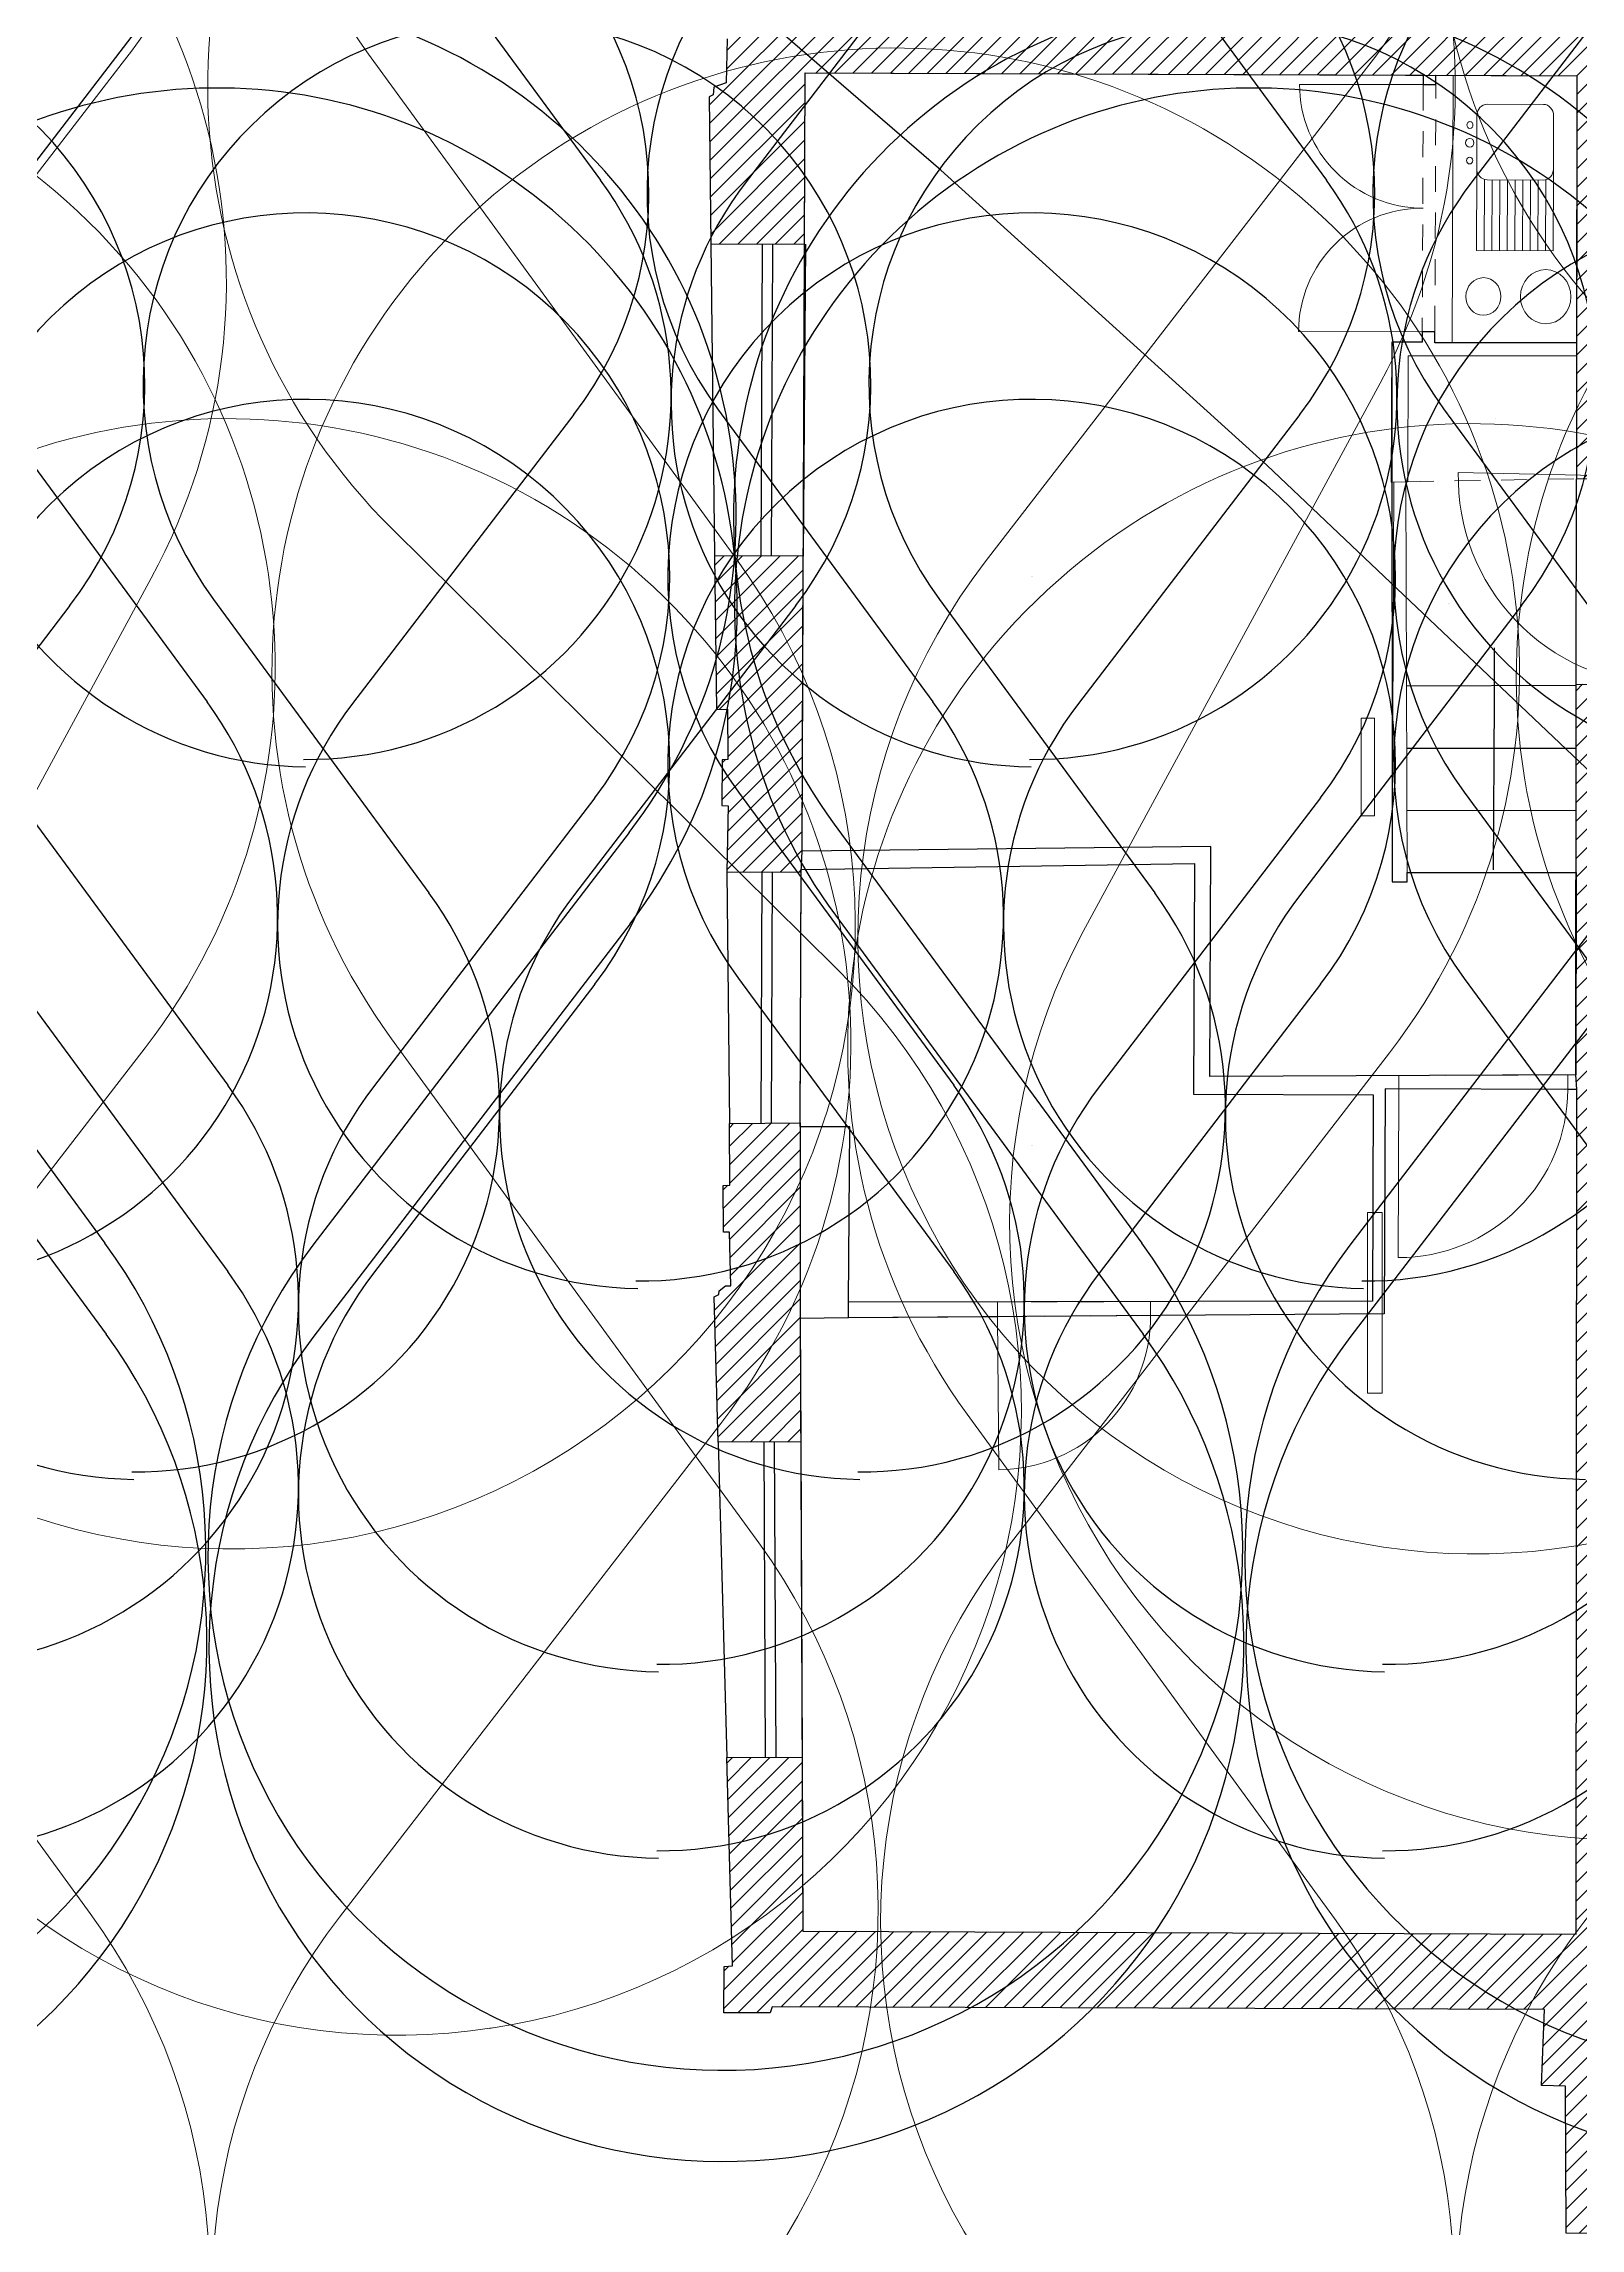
# Model space of a CAD drawing. Header units: metres. Extents: x -305 to 25519, y -357 to 67939.
# Drawn here: x 142.44 to 149.85, y 7.75 to 18.28 of the extents above; entities that cross this region are included whole.
import ezdxf
from ezdxf.enums import TextEntityAlignment as Align

# ---------------------------------------------------------------- set-up
doc = ezdxf.new("R2010")
doc.units = ezdxf.units.M
for name, pattern in [('CACHE', [9.524999999999999, 6.349999999999999, -3.174999999999999]), ('CACHE2', [0.1875, 0.125, -0.0625]), ('PROJECTION', [0.3, 0.12, -0.18])]:
    doc.linetypes.add(name, pattern=pattern)
for name, color, linetype in [('010_mur', 2, 'Continuous'), ('020_cloi', 5, 'Continuous'), ('030_menuiserie', 1, 'Continuous'), ('070_trait-fin', 4, 'Continuous'), ('077_textes-1', 243, 'Continuous'), ('097_traits-fins-005', 4, 'Continuous')]:
    doc.layers.add(name, color=color, linetype=linetype)
doc.layers.add('020_cloisons', color=5, linetype='Continuous', lineweight=5)
doc.layers.add('102_demol', color=10, linetype='Continuous', lineweight=5)
doc.layers.add('091_surfaces', color=60, linetype='Continuous', plot=False)
doc.styles.add('clem', font='swissc.ttf')
pattern_1 = [(45, (-103.05373800496132, -13.210962721703547), (-0.0449012806, 0.0449012806), [])]

# ---------------------------------------------------------------- blocks, each defined once
blk = doc.blocks.new('*U43')
at = {"layer": '070_trait-fin', "linetype": 'Continuous'}
for p, q in [((-1.387575165481393, 0.7248948887136067), (-0.3491545015276642, -0.6893566018115962)), ((1.419550579768838, 0.6963919076661114), (0.3526269347858033, -0.6964823470480042))]:
    blk.add_line(p, q, dxfattribs=at)
for centre, radius, start, end in [((0.026676325032895, 1.763315552670974), 1.754544030148661, 322.5483527139331, 216.2881480034552), ((-1.763405992041953, -1.727777265768963), 1.754544030148742, 269.4182503586533, 36.28814800345522), ((1.745501189518108, -1.763405992038315), 1.75454403014876, 142.5483527139331, 269.4182503586533)]:
    blk.add_arc(centre, radius, start, end, dxfattribs=at)
blk = doc.blocks.new('*U44')
at = {"layer": '020_cloi', "color": 0, "linetype": 'ByBlock', "lineweight": -2, "transparency": 16777216}
for p in [(56, 0), (59.5, 0), (63, 0)]:
    blk.add_blockref('*U43', p, dxfattribs=at)
blk = doc.blocks.new('*U75')
at = {"linetype": 'PROJECTION', "ltscale": 0.75}
blk.add_arc((0.035221310126147, -0.0084169734878325), 0.6385286592075231, 359.9549453494838, 88.30014040354916, dxfattribs=at)
blk = doc.blocks.new('*U67')
at = {"layer": '097_traits-fins-005', "linetype": 'Continuous'}
for p, q in [((-1.982250236400432, 1.010179636068642), (-0.4987921450410795, -1.010179636068642)), ((2.027929399675485, 0.9694610917358659), (0.503752763983357, -1.020359272166388))]:
    blk.add_line(p, q, dxfattribs=at)
for centre, radius, start, end in [((0.03810903575868, 2.493637727457098), 2.506491471648162, 322.5483527139331, 216.2881480034552), ((-2.519151417207467, -2.493637727457098), 2.506491471648279, 269.4182503584449, 36.28814800345522), ((2.475959934457932, -2.521499879803741), 2.478512506962426, 142.7235128545282, 269.8188572540685)]:
    blk.add_arc(centre, radius, start, end, dxfattribs=at)
blk = doc.blocks.new('*U68')
at = {"layer": '020_cloi', "color": 0, "linetype": 'ByBlock', "lineweight": -2, "transparency": 16777216}
for p in [(60, 0), (65, 0)]:
    blk.add_blockref('*U67', p, dxfattribs=at)
blk = doc.blocks.new('*U69')
at = {"layer": '097_traits-fins-005', "linetype": 'Continuous'}
for p, q in [((-1.982250236400432, 1.010179636068642), (-0.4987921450410795, -1.010179636068642)), ((2.027929399675485, 0.9694610917358659), (0.503752763983357, -1.020359272166388))]:
    blk.add_line(p, q, dxfattribs=at)
for centre, radius, start, end in [((0.03810903575868, 2.493637727457098), 2.506491471648162, 322.5483527139331, 216.2881480034552), ((-2.519151417207467, -2.493637727457098), 2.506491471648279, 269.4182503584449, 36.28814800345522), ((2.475959934457932, -2.521499879803741), 2.478512506962426, 142.7235128545282, 269.8188572540685)]:
    blk.add_arc(centre, radius, start, end, dxfattribs=at)
blk = doc.blocks.new('*U70')
at = {"layer": '020_cloi', "color": 0, "linetype": 'ByBlock', "lineweight": -2, "transparency": 16777216}
for p in [(60, 0), (65, 0)]:
    blk.add_blockref('*U69', p, dxfattribs=at)
blk = doc.blocks.new('*U77')
at = {"linetype": 'PROJECTION', "ltscale": 0.75}
blk.add_arc((0.6735284617722419, -0.0084169734878325), 0.6385286592075231, 91.69985959645085, 180.0450546505161, dxfattribs=at)
blk = doc.blocks.new('R+1 Projet')
at = {"layer": '010_mur'}
h = blk.add_hatch(dxfattribs=at)
h.set_pattern_fill('ANSI31', color=4, scale=0.02)
h.set_pattern_definition(pattern_1)
h.paths.add_polyline_path([(-11.804457815504467, 12.118766791894162), (-10.86187814021232, 12.122532927163702), (-10.807843202213299, 12.122317166687134), (-10.773001586594111, 12.121906286140293), (-10.76979796741136, 12.499809528110632), (-11.57468503097789, 12.500578974907691), (-11.574175238387069, 12.513657684576751), (-11.710971716382447, 12.512307834803943), (-11.711730076350687, 12.498257816173423), (-12.372259680040262, 12.488472950888394), (-12.406210457448362, 12.508731184489733), (-12.499032577815415, 12.506780497131402), (-12.522894778708832, 12.53551147856036), (-12.75520256104322, 12.534364368142851), (-12.75490472290436, 12.608954764991502), (-12.89333176482283, 12.611791117006652), (-12.89440541546373, 12.533398294277722), (-13.19213645064232, 12.484083618377914), (-13.555917248992081, 12.481874511392382), (-13.53863806790749, 8.245270460756148), (-13.6821056631178, 8.242795422472701), (-13.68358072028884, 8.21232620895069), (-17.45094311784687, 8.238737074572128), (-17.45247965153187, 8.272161079279178), (-17.66123324933691, 8.265475588808767), (-17.667951406688697, 8.046615409551015), (-17.64457418415095, 8.046522064645252), (-17.64792629934938, 7.834332621678769), (-17.70812213583715, 7.813687097233343), (-17.71077342823261, 7.776938103502763), (-17.73085103540496, 7.766993138421677), (-17.72243273203716, 7.058094335620117), (-17.271166506367948, 7.056292437790836), (-17.267864582840808, 7.883224280816213), (-13.54712452687458, 7.868367424609897), (-13.54889003341213, 5.924892285593669), (-13.05424737667596, 5.933618519223819), (-13.05340019593805, 6.145785632439219), (-12.98154450071754, 6.145498714844289), (-12.997186160511228, 8.649966163828793), (-12.984589983760559, 9.198499158337793), (-12.97946217289562, 9.272259181565024), (-12.97119538551986, 11.342588769218422), (-12.97119538551986, 12.123425559047613)])
h = blk.add_hatch(dxfattribs=at)
h.set_pattern_fill('ANSI31', color=4, scale=0.02)
h.set_pattern_definition(pattern_1)
h.paths.add_polyline_path([(-17.28631225777037, 4.0278565000768864), (-17.282853479815998, 4.128279074980965), (-17.27717608338044, 5.551257401747426), (-17.70455903233418, 5.552963934935979), (-17.69576835363147, 4.812707693754055), (-17.642410968028088, 4.813937359137634), (-17.6404976626908, 4.570802296847541), (-17.668624307553358, 4.568750902070022), (-17.66882697908357, 4.349012606968609), (-17.63964852955334, 4.347505398751091), (-17.6447258035756, 4.029287638598616)])
h.paths.add_polyline_path([(-17.61804934940392, -1.2474363171556617), (-17.64577849843881, -0.24323743619926996), (-17.28253657386176, -0.24168277785400316), (-17.278949805787228, -1.0797220553111402), (-13.55084236026767, -1.0946083200108843), (-13.5466908650543, 2.9794908102945192), (-13.55150182396322, 3.049825481944717), (-13.549790704806181, 4.93343077992613), (-13.05824894359812, 4.931468063343637), (-13.07149049333897, 1.6152618087122392), (-13.085077358123849, 1.4431773799640357), (-13.045997896383959, -2.5410611844294184), (-13.59832634867958, -2.535954220874264), (-13.6015783745654, -1.827889913133695), (-13.717906037115421, -1.8242684776635725), (-13.702145578346212, -1.4571971529642178), (-17.426757306942118, -1.4448052998274217), (-17.437137987848438, -1.474107712203404), (-17.66001204186021, -1.4746853880511481), (-17.65764940308301, -1.2502126560307807)])
h.paths.add_polyline_path([(-10.893363628236294, -5.757968302533554), (-10.829610028206263, -6.120839350369206), (-10.820030641008234, -6.164803270734993), (-11.345958657534176, -6.295703517895889), (-11.365444964872404, -6.207985536894411), (-12.74038062141157, -6.443215566566215), (-13.555917249561348, -6.522433814381657), (-13.55020196048335, -4.49289993832208), (-13.58933912837496, -4.492743664416777), (-13.59238082385662, -3.830474605765048), (-13.03344231715753, -3.8211305795804953), (-13.01114592332484, -6.094297818841879)])
h.paths.add_polyline_path([(-11.943981120039663, 1.6122765196237152), (-7.260497501372992, 1.5998761321618797), (-7.260620286626182, 1.6935307554685277), (-7.026714037903039, 1.693837415549206), (-7.027936660736559, 1.397439520953049), (-7.261510896220097, 1.3983721795122261), (-7.261414682757204, 1.4224678190564743), (-10.698802952309743, 1.436193246840558), (-10.759548899368857, 1.433891589413688), (-11.943981119878645, 1.4386210046330121)])
h.paths.add_polyline_path([(-7.022889106824586, 2.621107451379357), (-7.024804522529886, 2.1567572308778473), (-7.261227189455566, 2.15644727175968), (-7.2618376717858695, 2.622093099970662)])
h.paths.add_polyline_path([(-7.263390909133486, 3.947511606450862), (-12.051565095104998, 3.9579832735002847), (-12.050967380682303, 4.107674630263499), (-7.263390909133486, 4.111333636758646), (-7.263390909133486, 4.365127333908312), (-7.015693794014187, 4.365452076335785), (-7.018002261555376, 3.805815121909109), (-7.263390909133486, 3.806827334890549)])
h.paths.add_polyline_path([(-9.643212747523613, 12.498732547962282), (-9.765646328713592, 12.498849590627213), (-9.7731454227036, 12.110115172550282), (-7.9785595563106835, 12.088951962718562), (-7.93018076448916, 12.043812177979413), (-7.893882744118127, 10.932679209369963), (-7.901154705533008, 9.229060792621452), (-7.910720042784924, 9.156948811401232), (-7.925115054281269, 5.551870493690803), (-7.010815448928588, 5.548099065137938), (-7.010752239893954, 5.563422699108051), (-6.955629511415863, 5.5605758335063005), (-6.952782119174627, 6.073450435107805), (-7.584127700582867, 6.07864264337797), (-7.547094440292167, 11.989220695322143), (-7.505382920420997, 11.989054141874652), (-7.503020374584484, 12.496570064331753), (-7.69344260129521, 12.500641207154981), (-7.694009453679792, 12.576321055828592), (-7.831363498128303, 12.575130400572812), (-7.835963350128987, 12.511648707437123), (-8.031595619573455, 12.507404099041304), (-8.032625872598038, 12.489204143323294), (-8.145605431948534, 12.490613060111352), (-8.14569724758043, 12.467618891516464), (-8.84038248670866, 12.464849633132543), (-8.843461948097865, 12.485968030805523), (-8.95313553702228, 12.488516867854633), (-8.954244894702532, 12.474802255795222), (-9.642349643714516, 12.482975319251853)])
h.paths.add_polyline_path([(-17.29159721039719, 1.875311684591288), (-17.28905162326188, 1.2805417610576844), (-17.68780779870009, 1.2788351032997887), (-17.70714248684529, 1.9790322919921892), (-17.683327140288487, 1.9900867948375534), (-17.681770318876257, 2.007921139913378), (-17.651958623097048, 2.032331365320133), (-17.6267048845669, 2.0314876739429018), (-17.63212304246099, 2.2903299615238213), (-17.66173022365761, 2.291040949538583), (-17.66259093492092, 2.5166002555191516), (-17.6302469513872, 2.518252150009794), (-17.63305131444122, 2.814775279305176), (-17.291143156969987, 2.8180088701953347), (-17.29121598585542, 2.799769645827182)])
h.paths.add_polyline_path([(-7.964160262261538, -5.014469897450182), (-7.945069575965718, -0.23340930804581217), (-7.938551705405951, -0.15919241008174212), (-7.935186705963098, 0.6835360554396179), (-7.26437591957143, 0.680857521147118), (-7.26326825835884, 0.958259503289737), (-7.029752097120291, 0.957327078118106), (-7.0297886571274635, 0.9484639120996867), (-6.972101787750253, 0.947220724378421), (-6.9724095726377335, 0.44597880486500796), (-7.5801400465386894, 0.44105761826911394), (-7.575870283202349, -5.083503872569272), (-7.521769437039074, -5.0837198961971435), (-7.511198155326747, -5.6021617883257555), (-8.039699792075153, -5.685885436515818), (-8.046164502621286, -5.659562593708689), (-9.280028803467975, -5.869339873120335), (-9.270059892454265, -5.909929822356354), (-9.778977584311397, -6.006231421913398), (-9.790303036290751, -5.959217467679119), (-9.8068282447604, -5.9617872909609275), (-9.86801091838759, -5.595129855703124), (-9.210619709623824, -5.490728157987759), (-7.965485203308871, -5.275035838928554)])
for points in [[(-17.64457418415095, 8.046522064645252), (-17.64792629934938, 7.834332621678769), (-17.70812213583715, 7.813687097233343), (-17.71077342823261, 7.776938103502763), (-17.73085103540496, 7.766993138421677), (-17.72243273203716, 7.058094335620117), (-17.271166506367948, 7.056292437790836), (-17.267864582840808, 7.883224280816213), (-13.54712452687458, 7.868367424609897), (-13.54889003341213, 5.924892285593669), (-13.05424737667596, 5.933618519223819), (-13.05340019593805, 6.145785632439219), (-12.98154450071754, 6.145498714844289), (-12.997186160511228, 8.649966163828793)], [(-17.61804934940392, -1.2474363171556617), (-17.64577849843881, -0.24323743619926996), (-17.28253657386176, -0.24168277785400316), (-17.278949805787228, -1.0797220553111402), (-13.55084236026767, -1.0946083200108843), (-13.5466908650543, 2.9794908102945192), (-13.55150182396322, 3.049825481944717), (-13.549790704806181, 4.93343077992613), (-13.05824894359812, 4.931468063343637), (-13.07149049333897, 1.6152618087122392), (-13.085077358123849, 1.4431773799640357), (-13.045997896383959, -2.5410611844294184), (-13.59832634867958, -2.535954220874264), (-13.6015783745654, -1.827889913133695), (-13.717906037115421, -1.8242684776635725), (-13.702145578346212, -1.4571971529642178), (-17.426757306942118, -1.4448052998274217), (-17.437137987848438, -1.474107712203404), (-17.66001204186021, -1.4746853880511481), (-17.65764940308301, -1.2502126560307807), (-17.61804934940392, -1.2474363171556617)], [(-17.29159721039719, 1.875311684591288), (-17.28905162326188, 1.2805417610576844), (-17.68780779870009, 1.2788351032997887), (-17.70714248684529, 1.9790322919921892), (-17.683327140288487, 1.9900867948375534), (-17.681770318876257, 2.007921139913378), (-17.651958623097048, 2.032331365320133), (-17.6267048845669, 2.0314876739429018), (-17.63212304246099, 2.2903299615238213), (-17.66173022365761, 2.291040949538583), (-17.66259093492092, 2.5166002555191516), (-17.6302469513872, 2.518252150009794), (-17.63305131444122, 2.814775279305176), (-17.291143156969987, 2.8180088701953347), (-17.29121598585542, 2.799769645827182), (-17.29159721039719, 1.875311684591288)]]:
    blk.add_lwpolyline(points, dxfattribs=at)
blk.add_lwpolyline([(-17.28631225777037, 4.0278565000768864), (-17.282853479815998, 4.128279074980965), (-17.27717608338044, 5.551257401747426), (-17.70455903233418, 5.552963934935979), (-17.69576835363147, 4.812707693754055), (-17.642410968028088, 4.813937359137634), (-17.6404976626908, 4.570802296847541), (-17.668624307553358, 4.568750902070022), (-17.66882697908357, 4.349012606968609), (-17.63964852955334, 4.347505398751091), (-17.6447258035756, 4.029287638598616)], close=True, dxfattribs=at)
at = {"layer": '030_menuiserie'}
for p, q in [((-17.475061236246727, 7.057106586011068), (-17.48107081658691, 5.552071550028193)), ((-17.42506163481059, 7.056906938569735), (-17.43107121515077, 5.551871902587008)), ((-17.47937235273635, 2.8169012136777742), (-17.4745340308316, 4.028608066186425)), ((-17.429372751300217, 2.816701566236588), (-17.42453442939546, 4.028408418745238)), ((-17.4583239451933, -0.24243513888912305), (-17.46483899501519, 1.2797893994142941)), ((-17.40832440337148, -0.24222114325995814), (-17.414839453193448, 1.280003395043459))]:
    blk.add_line(p, q, dxfattribs=at)
at = {"layer": '070_trait-fin', "linetype": 'CACHE'}
blk.add_line((-13.549790704806181, 4.93343077992613), (-13.548890033602179, 5.92489228427381), dxfattribs=at)
at = {"layer": '070_trait-fin'}
for p, q in [((-13.94467212566447, 4.855692482722805), (-13.943644772026639, 5.108953787463106)), ((-14.367831588409429, 4.926836173107002), (-13.549795137067742, 4.92855195932847)), ((-13.9479841880294, 4.039208601599675), (-13.94467212566447, 4.855692482722805)), ((-14.36684474288861, 4.625453573398554), (-13.55007115328462, 4.624711594529508)), ((-14.36586428397302, 4.32602147703612), (-13.55034316483168, 4.325280635025846)), ((-14.364882889755501, 4.026303963581158), (-13.550615435236502, 4.025564261574473))]:
    blk.add_line(p, q, dxfattribs=at)
for points in [[(-17.722432730359028, 7.058094335613424), (-17.704559032032808, 5.552963934934814)], [(-17.6447258035756, 4.029287638598616), (-17.63305131444122, 2.814775279305176)], [(-17.68780779870009, 1.2788351032997887), (-17.64577849843881, -0.24323743619926996)]]:
    blk.add_lwpolyline(points, dxfattribs=at)
at = {"layer": '070_trait-fin', "color": 7, "true_color": 0xffffff}
for points in [[(-17.26555710029217, 7.05627003953443), (-17.277176083848858, 5.551257401749318)], [(-17.291143156969987, 2.8180088701953347), (-17.28631225777037, 4.0278565000768864)], [(-17.28905162326188, 1.2805417610576844), (-17.28253657386176, -0.24168277785414904)]]:
    blk.add_lwpolyline(points, dxfattribs=at)
at = {"layer": '091_surfaces'}
for points in [[(-13.55150182396322, 3.049825481944717), (-15.31641775508415, 3.0422607820067786), (-15.311992365890799, 4.150552537430485), (-17.28285853418358, 4.128147666798032), (-17.267864572644097, 7.883224280775499), (-14.28735225796927, 7.871323142234592), (-14.287372514120518, 7.826346065272274), (-14.226636289923258, 7.826102981931079), (-14.22645669745236, 7.871079987224535), (-13.54712452687458, 7.868367424609897), (-13.54797040963922, 6.581061494289914), (-14.23160771795607, 6.581061494289914), (-14.23139971521315, 6.633153624346887), (-14.29229527290674, 6.633396780400508), (-14.29249399010287, 6.583630128827124), (-14.439372918296879, 6.584216613696023), (-14.437062280005302, 3.98133247463571), (-14.36473851029552, 3.981043688592076), (-14.364882890525548, 4.026303963581858), (-13.55061476389912, 4.026303963581858)], [(-13.5466908650543, 2.9794908102945192), (-14.47081612945429, 2.9831808251816248), (-14.475151822803848, 1.897352313769661), (-17.05957412333973, 1.8771274251150323), (-17.29159721039719, 1.875311684591288), (-17.278949805787228, -1.0797220553111402), (-13.55084236026767, -1.0946083200108843)]]:
    blk.add_lwpolyline(points, close=True, dxfattribs=at)
blk.add_lwpolyline([(-17.28626548356504, 4.039570605278131), (-15.39017644289455, 4.068673403892609), (-15.394615302209239, 2.9570083179269253), (-14.52874266382467, 2.953550904727249), (-14.53271451460274, 1.9588428053901588), (-17.05899033134326, 1.9527551097970544), (-17.052459340070378, 2.798816295338329), (-17.291212433484358, 2.800659299598666), (-17.28626548356504, 4.039570605278131)], dxfattribs=at)
at = {"layer": '102_demol'}
for p, q in [((-14.28753184879966, 7.826346137031216), (-14.884011220707869, 7.826614771126479)), ((-14.28753185043835, 7.8263461373964684), (-14.28735225793778, 7.871323150119862)), ((-14.22663628943828, 7.826102981929145), (-14.287531849443578, 7.826346137704096)), ((-14.226453791681159, 7.871807756542985), (-14.22663628992126, 7.826102982433802)), ((-14.29229527290674, 6.633396780400508), (-14.888769949955929, 6.635778490120865)), ((-14.44206850566766, 5.909135286164528), (-14.43937291829843, 6.584216613307364)), ((-14.43937291829843, 6.584216613307364), (-14.292493992055421, 6.583630128834921)), ((-14.292493992055421, 6.583630128834921), (-14.292295274574391, 6.633396779449104)), ((-14.292295274574391, 6.633396779449104), (-14.23139971521315, 6.633153624346887)), ((-14.23139971521315, 6.633153624346887), (-14.23159681829729, 6.583791200803681)), ((-14.23159681829729, 6.583791200803681), (-13.54797040996313, 6.581061494291207)), ((-13.54835395269711, 6.515011619620198), (-13.54797040964116, 6.581061493954767)), ((-14.36065648432068, 6.518255128712918), (-14.36194559503816, 5.9105487736777285)), ((-13.548351677611679, 6.517517208350181), (-14.36065648432068, 6.518255128712918)), ((-14.36194559503816, 5.9105487736777285), (-14.44206850566766, 5.909135286164528)), ((-14.42936370439969, 5.909359418647947), (-14.437062280005302, 3.98133247463571)), ((-14.36473469045373, 3.9810436733395913), (-14.37105212642647, 5.910388121173309)), ((-13.117640202458679, 5.932500175611349), (-14.11834284506138, 5.955620896584879)), ((-17.28285853418358, 4.128147666798032), (-17.28626548356504, 4.039570605278131)), ((-17.28285853418358, 4.128147666798032), (-15.311992365890799, 4.150552537430485)), ((-15.311992365890799, 4.150552537430485), (-15.31641775508415, 3.0422607820067786)), ((-15.39017644289455, 4.068673403892609), (-17.28626548356504, 4.039570605278131)), ((-15.394615301488122, 2.957008317924046), (-15.39017644289455, 4.068673403892609)), ((-14.437062280005302, 3.98133247463571), (-14.36473469045373, 3.9810436733395913)), ((-15.31641775508415, 3.0422607820067786), (-14.404690851749141, 3.04616858287045)), ((-14.47081612945429, 2.9831808251816248), (-14.475151822803848, 1.897352313769661)), ((-14.404419740356419, 2.9829157054888493), (-14.47081612945429, 2.9831808251816248)), ((-14.404419740195411, 2.982915705320629), (-14.40767174820448, 2.168483868423646)), ((-14.404690851749141, 3.04616858287045), (-14.404419740356419, 2.9829157054888493)), ((-13.59028791472181, 3.0496592388479624), (-13.55150182396322, 3.049825481944717)), ((-13.58998790283713, 2.9796636958193266), (-13.59028791472181, 3.0496592388479624)), ((-13.5466908650543, 2.9794908102945192), (-13.58998790283713, 2.9796636958193266)), ((-17.05899033166523, 1.952755110134167), (-16.340507167560236, 1.9545165820702102)), ((-17.05899033134326, 1.9527551097977272), (-17.05839856425704, 1.8771366246748946)), ((-16.340507167560236, 1.9545165820702102), (-16.33994561531716, 1.882759015266347)), ((-15.60255000619687, 1.8885296439300867), (-15.60308054860052, 1.956324496468878)), ((-14.475151822803848, 1.897352313769661), (-15.60255000619687, 1.8885296439300867)), ((-16.33994561531716, 1.882759015266347), (-17.05839856425704, 1.8771366246748946)), ((-16.339945615478168, 1.882759015434567), (-16.3341749884604, 1.14536340635037))]:
    blk.add_line(p, q, dxfattribs=at)
at = {"layer": '102_demol', "linetype": 'CACHE2'}
for p, q in [((-14.28753185076031, 7.826346137732909), (-14.292295274574391, 6.633396779449104)), ((-14.23139971421831, 6.633153624654515), (-14.22663628943828, 7.826102981929145)), ((-14.36194559484826, 5.9105487748261645), (-13.5488900342461, 5.92489228494669)), ((-14.404690851427258, 3.046168582534009), (-13.590287914882829, 3.0496592390161816)), ((-14.404419740195411, 2.982915705320629), (-13.58998790283713, 2.9796636958193266)), ((-15.60308054808858, 1.9563244972810208), (-16.340507167560236, 1.9545165820702102)), ((-16.339945615478168, 1.882759015434567), (-15.602550005524058, 1.888529644574009))]:
    blk.add_line(p, q, dxfattribs=at)
at = {"layer": '102_demol', "ltscale": 0.5}
for p, q in [((-14.14795731899579, 6.583458125843027), (-14.14281427034144, 7.871480317126405)), ((-13.70837663491318, 7.730201751408167), (-13.97837448468239, 7.731279332463309)), ((-14.02858828986133, 7.677811549526233), (-14.02961647221153, 7.420207266535581)), ((-13.65961941968217, 7.41873058063633), (-13.65859123649814, 7.676334864102538)), ((-14.02961647221153, 7.420207266535581), (-14.03119258410483, 7.025323012719602)), ((-13.65961941968217, 7.41873058063633), (-13.66119553090266, 7.0238463274642715)), ((-13.99282360251916, 7.368238418673428), (-13.99419287833549, 7.0251753443983045)), ((-13.979831070514741, 7.366341452020571), (-13.70983322074553, 7.365263870965428)), ((-13.95583126152643, 7.366245667002223), (-13.95719317340004, 7.025027675601304)), ((-13.918831555917969, 7.3660979988491455), (-13.92019346779172, 7.024880007448083)), ((-13.88183185082158, 7.365950329883926), (-13.883193762856209, 7.024732338651084)), ((-13.844832145213259, 7.365802661730848), (-13.84619405708694, 7.024584670329785)), ((-13.807832440277739, 7.365654992933852), (-13.80919435215135, 7.024437001532789)), ((-13.7708327345084, 7.365507324612409), (-13.772194646543031, 7.024289333379711)), ((-13.733833029572889, 7.365359655815411), (-13.735194941446501, 7.024141664414492)), ((-13.696825959860831, 7.36705707036832), (-13.698195235838169, 7.02399399626127)), ((-14.03119258410483, 7.025323012719602), (-13.66119553090266, 7.0238463274642715)), ((-13.54797040999201, 6.5810614929744045), (-14.14795731899579, 6.583458125843027))]:
    blk.add_line(p, q, dxfattribs=at)
at = {"layer": '102_demol'}
for points in [[(-15.394615301488122, 2.957008317924046), (-14.52874266382929, 2.953550903571886), (-14.53271451460274, 1.9588428053901588), (-15.60308054860052, 1.956324496468878)], [(-17.29121598585542, 2.799769645827182), (-17.052459340070378, 2.798816295338329), (-17.05957412333973, 1.8771274251150323), (-17.29159721039719, 1.875311684591288)]]:
    blk.add_lwpolyline(points, dxfattribs=at)
for centre, radius, start, end in [((-14.28753184879966, 7.826346137031216), 0.5964794320439049, 179.9741959079642, -90.0258040828644), ((-14.29229527290674, 6.633396780400508), 0.5964794320439047, 89.7712204565834, 179.7712204757602), ((-13.117640202458679, 5.932500175611349), 1.000969703346948, 178.6764458889929, -91.32355409265891), ((-14.404419740195411, 2.982915705320629), 0.8144383292776668, -90.22877953424518, -0.228779524239817), ((-16.339945615478168, 1.882759015434567), 0.7374181882651298, -89.55163031621127, 0.44836969212657224)]:
    blk.add_arc(centre, radius, start, end, dxfattribs=at)
at = {"layer": '102_demol', "ltscale": 0.5}
for centre, major_axis, ratio, start_param, end_param in [((-13.978588688144919, 7.677611997426139), (-0.000214289847614584, -0.05366733452272106), 0.9316579962627022, 3.141594559216853, 4.71239070862291), ((-13.708590839048439, 7.676534415726929), (-0.000214293488264917, -0.053667334849689434), 0.9316579926772276, 1.570798590669141, 3.141594095080391), ((-13.979616870495041, 7.420007714435489), (-0.00021429186374565898, -0.053667335330985964), 0.9316579820917923, 4.7123907435660755, 1.7545831723e-06), ((-13.709619021398648, 7.418930132736424), (-0.000214287870526593, -0.053667334700303146), 0.9316579933169997, 1.6881748808e-06, 1.570798020699357)]:
    blk.add_ellipse(centre, major_axis=major_axis, ratio=ratio, start_param=start_param, end_param=end_param, dxfattribs=at)
for centre, major_axis, ratio in [((-14.062586534477118, 7.630966105108675), (-6.4294691509875e-05, -0.01610020033037813), 0.9316580257164807), ((-14.06292926055535, 7.545098368533946), (-8.570697735898501e-05, -0.021466933739103793), 0.9316580072395185), ((-14.06327198679453, 7.459230632127438), (-6.4295743951207e-05, -0.01610020015861039), 0.9316580253721514), ((-13.99707349558284, 6.804021389012341), (-0.000362311787551954, -0.09073850180311897), 0.9316579794197871), ((-13.697082702588489, 6.802824103793101), (-0.000521765933974589, -0.1306716887862951), 0.9316579869726507)]:
    blk.add_ellipse(centre, major_axis=major_axis, ratio=ratio, dxfattribs=at)
at = {"layer": '077_textes-1', "style": 'clem'}
for s, p in [('Palier', (-14.169357493003009, 5.490293342805671)), ('Z: 204.42m', (-14.166467025332638, 5.3205315806248095))]:
    blk.add_text(s, height=0.0012, dxfattribs=at).set_placement(p)
at = {"layer": '091_surfaces', "style": 'clem'}
for s, p in [('Séjour', (-16.180303731287307, 5.7937033809488625)), ('14  m²', (-16.175625211229598, 5.6274826712197665)), ('Z: 203.79m', (-16.177413263616938, 5.452406196292285)), ('hsp : 2.62m', (-16.17920131600429, 5.2773297213648025)), ("Salle d'eau", (-16.180303731287307, 3.048040356076672)), ('5  m²', (-16.175625211229598, 2.881819646347576)), ('Z: 203.81m', (-16.177413263616938, 2.706743171420094)), ('hsp : 2.60m', (-16.17920131600429, 2.531666696492612)), ('Chambre', (-15.23151694718079, 0.7123650280105358)), ('12  m²', (-15.226838427123068, 0.5461443182814398)), ('Z: 203.79m', (-15.228626479510421, 0.3710678433539578)), ('hsp : 2.62m', (-15.230414531897768, 0.1959913684264747))]:
    blk.add_text(s, height=0.0012, dxfattribs=at).set_placement(p)
at = {"layer": '102_demol', "style": 'clem'}
blk.add_text('Pl', height=0.0012, dxfattribs=at).set_placement((-13.93859193527354, 6.21361537715231), align=Align.MIDDLE_CENTER)
blk = doc.blocks.new('*U181')
at = {"linetype": 'PROJECTION', "ltscale": 0.75}
blk.add_arc((0.0352516265823609, -0.008348191536509), 0.7259983401711562, 359.9549453494838, 88.30014040354916, dxfattribs=at)
blk = doc.blocks.new('*U310')
at = {"layer": '020_cloisons', "color": 4, "linetype": 'Continuous'}
for p, q in [((-2.378700283677972, 1.212215563281915), (-0.598550574048204, -1.212215563281915)), ((2.433515279606581, 1.163353310082129), (0.6045033167793008, -1.224431126598119))]:
    blk.add_line(p, q, dxfattribs=at)
for centre, radius, start, end in [((0.045730842908597, 2.99236527294397), 3.007789765974437, 322.5483527139125, 216.2881480034119), ((-3.022981700645686, -2.99236527294488), 3.007789765974577, 269.4182503584433, 36.28814800341189), ((2.971151921346972, -3.025799855761306), 2.974215008351593, 142.7235128545282, 269.8188572540678)]:
    blk.add_arc(centre, radius, start, end, dxfattribs=at)
blk = doc.blocks.new('*U311')
at = {"layer": '020_cloi', "color": 0, "linetype": 'ByBlock', "lineweight": -2, "transparency": 16777216}
for p in [(53.99999999993974, 0), (59.99999999993305, 0), (65.99999999992636, 0)]:
    blk.add_blockref('*U310', p, dxfattribs=at)
blk = doc.blocks.new('*U316')
at = {"layer": '020_cloisons', "color": 4, "linetype": 'Continuous'}
for p, q in [((-2.378700283677972, 1.212215563281915), (-0.598550574048204, -1.212215563281915)), ((2.433515279606581, 1.163353310082129), (0.6045033167793008, -1.224431126598119))]:
    blk.add_line(p, q, dxfattribs=at)
for centre, radius, start, end in [((0.045730842908597, 2.99236527294397), 3.007789765974437, 322.5483527139125, 216.2881480034119), ((-3.022981700645686, -2.99236527294488), 3.007789765974577, 269.4182503584433, 36.28814800341189), ((2.971151921346972, -3.025799855761306), 2.974215008351593, 142.7235128545282, 269.8188572540678)]:
    blk.add_arc(centre, radius, start, end, dxfattribs=at)
blk = doc.blocks.new('*U317')
at = {"layer": '020_cloi', "color": 0, "linetype": 'ByBlock', "lineweight": -2, "transparency": 16777216}
for p in [(47.99999999994644, 0), (53.99999999993974, 0), (59.99999999993305, 0)]:
    blk.add_blockref('*U316', p, dxfattribs=at)
blk = doc.blocks.new('*U328')
at = {"layer": '020_cloisons', "color": 4, "linetype": 'Continuous'}
for p, q in [((-2.378700283677972, 1.212215563281915), (-0.598550574048204, -1.212215563281915)), ((2.433515279606581, 1.163353310082129), (0.6045033167793008, -1.224431126598119))]:
    blk.add_line(p, q, dxfattribs=at)
for centre, radius, start, end in [((0.045730842908597, 2.99236527294397), 3.007789765974437, 322.5483527139125, 216.2881480034119), ((-3.022981700645686, -2.99236527294488), 3.007789765974577, 269.4182503584433, 36.28814800341189), ((2.971151921346972, -3.025799855761306), 2.974215008351593, 142.7235128545282, 269.8188572540678)]:
    blk.add_arc(centre, radius, start, end, dxfattribs=at)
blk = doc.blocks.new('*U329')
at = {"layer": '020_cloi', "color": 0, "linetype": 'ByBlock', "lineweight": -2, "transparency": 16777216}
for p in [(47.99999999994644, 0), (53.99999999993974, 0), (59.99999999993305, 0)]:
    blk.add_blockref('*U328', p, dxfattribs=at)
blk = doc.blocks.new('*U353')
at = {"layer": '020_cloisons', "color": 4, "linetype": 'Continuous'}
for p, q in [((-2.378700283677972, 1.212215563281915), (-0.598550574048204, -1.212215563281915)), ((2.433515279606581, 1.163353310082129), (0.6045033167793008, -1.224431126598119))]:
    blk.add_line(p, q, dxfattribs=at)
for centre, radius, start, end in [((0.045730842908597, 2.99236527294397), 3.007789765974437, 322.5483527139125, 216.2881480034119), ((-3.022981700645686, -2.99236527294488), 3.007789765974577, 269.4182503584433, 36.28814800341189), ((2.971151921346972, -3.025799855761306), 2.974215008351593, 142.7235128545282, 269.8188572540678)]:
    blk.add_arc(centre, radius, start, end, dxfattribs=at)
blk = doc.blocks.new('*U354')
at = {"layer": '020_cloi', "color": 0, "linetype": 'ByBlock', "lineweight": -2, "transparency": 16777216}
for p in [(59.99999999993305, 0), (65.99999999992636, 0)]:
    blk.add_blockref('*U353', p, dxfattribs=at)
blk = doc.blocks.new('*U363')
at = {"layer": '070_trait-fin', "linetype": 'Continuous'}
for p, q in [((-1.387575165481393, 0.7248948887136067), (-0.3491545015276642, -0.6893566018115962)), ((1.419550579768838, 0.6963919076661114), (0.3526269347858033, -0.6964823470480042))]:
    blk.add_line(p, q, dxfattribs=at)
for centre, radius, start, end in [((0.026676325032895, 1.763315552670974), 1.754544030148661, 322.5483527139331, 216.2881480034552), ((-1.763405992041953, -1.727777265768963), 1.754544030148742, 269.4182503586533, 36.28814800345522), ((1.745501189518108, -1.763405992038315), 1.75454403014876, 142.5483527139331, 269.4182503586533)]:
    blk.add_arc(centre, radius, start, end, dxfattribs=at)
blk = doc.blocks.new('*U364')
at = {"layer": '020_cloi', "color": 0, "linetype": 'ByBlock', "lineweight": -2, "transparency": 16777216}
for p in [(59.5, 0), (63, 0), (66.5, 0)]:
    blk.add_blockref('*U363', p, dxfattribs=at)
blk = doc.blocks.new('*U365')
at = {"layer": '070_trait-fin', "linetype": 'Continuous'}
for p, q in [((-1.387575165481393, 0.7248948887136067), (-0.3491545015276642, -0.6893566018115962)), ((1.419550579768838, 0.6963919076661114), (0.3526269347858033, -0.6964823470480042))]:
    blk.add_line(p, q, dxfattribs=at)
for centre, radius, start, end in [((0.026676325032895, 1.763315552670974), 1.754544030148661, 322.5483527139331, 216.2881480034552), ((-1.763405992041953, -1.727777265768963), 1.754544030148742, 269.4182503586533, 36.28814800345522), ((1.745501189518108, -1.763405992038315), 1.75454403014876, 142.5483527139331, 269.4182503586533)]:
    blk.add_arc(centre, radius, start, end, dxfattribs=at)
blk = doc.blocks.new('*U366')
at = {"layer": '020_cloi', "color": 0, "linetype": 'ByBlock', "lineweight": -2, "transparency": 16777216}
for p in [(56, 0), (59.5, 0), (63, 0)]:
    blk.add_blockref('*U365', p, dxfattribs=at)
blk = doc.blocks.new('*U78')
at = {"linetype": 'PROJECTION', "ltscale": 0.75}
blk.add_arc((0.6843587893200214, 0.0005106246869442), 0.6493589901037368, 91.69985959645085, 180.0450546505161, dxfattribs=at)
blk = doc.blocks.new('*U1178')
at = {"layer": '070_trait-fin', "linetype": 'Continuous'}
for p, q in [((-1.387575165481393, 0.7248948887136067), (-0.3491545015276642, -0.6893566018115962)), ((1.419550579768838, 0.6963919076661114), (0.3526269347858033, -0.6964823470480042))]:
    blk.add_line(p, q, dxfattribs=at)
for centre, radius, start, end in [((0.026676325032895, 1.763315552670974), 1.754544030148661, 322.5483527139331, 216.2881480034552), ((-1.763405992041953, -1.727777265768963), 1.754544030148742, 269.4182503586533, 36.28814800345522), ((1.745501189518108, -1.763405992038315), 1.75454403014876, 142.5483527139331, 269.4182503586533)]:
    blk.add_arc(centre, radius, start, end, dxfattribs=at)
blk = doc.blocks.new('*U1179')
at = {"layer": '020_cloi', "color": 0, "linetype": 'ByBlock', "lineweight": -2, "transparency": 16777216}
for p in [(59.5, 0), (63, 0), (66.5, 0)]:
    blk.add_blockref('*U1178', p, dxfattribs=at)
blk = doc.blocks.new('*U1180')
at = {"layer": '070_trait-fin', "linetype": 'Continuous'}
for p, q in [((-1.387575165481393, 0.7248948887136067), (-0.3491545015276642, -0.6893566018115962)), ((1.419550579768838, 0.6963919076661114), (0.3526269347858033, -0.6964823470480042))]:
    blk.add_line(p, q, dxfattribs=at)
for centre, radius, start, end in [((0.026676325032895, 1.763315552670974), 1.754544030148661, 322.5483527139331, 216.2881480034552), ((-1.763405992041953, -1.727777265768963), 1.754544030148742, 269.4182503586533, 36.28814800345522), ((1.745501189518108, -1.763405992038315), 1.75454403014876, 142.5483527139331, 269.4182503586533)]:
    blk.add_arc(centre, radius, start, end, dxfattribs=at)
blk = doc.blocks.new('*U1181')
at = {"layer": '020_cloi', "color": 0, "linetype": 'ByBlock', "lineweight": -2, "transparency": 16777216}
for p in [(59.5, 0), (63, 0), (66.5, 0)]:
    blk.add_blockref('*U1180', p, dxfattribs=at)
blk = doc.blocks.new('*U1183')
at = {"linetype": 'PROJECTION', "ltscale": 0.75}
blk.add_arc((0.6735284617718117, -0.0104471678631466), 0.6385286592075231, 91.69985959723009, 180.0450546512953, dxfattribs=at)

msp = doc.modelspace()

# ---------------------------------------------------------------- linework, layer by layer
at = {"layer": '102_demol'}
for points in [[(148.7910476576057, 15.031878963308552), (148.8543033575495, 15.031878963308552), (148.8543033575495, 14.561089999908583), (148.7910476576057, 14.561089999908583)], [(148.82086911613578, 12.647370003803871), (148.8912594678362, 12.647370003803871), (148.8912594678362, 11.776410421514072), (148.82086911613578, 11.776410421514072)]]:
    msp.add_lwpolyline(points, close=True, dxfattribs=at)

# ---------------------------------------------------------------- block references
at = {"layer": '020_cloi'}
for name, p, rotation in [('*U311', (87.40332675926363, 5.706024428935338), 9.02395118235826), ('*U329', (92.37918961462081, 17.22839129955244), 359.7712199489714), ('*U317', (92.48931379683442, 12.479690985214173), 359.7712201807957), ('*U354', (83.26555387228112, 10.715954726829853), 359.7712038012189)]:
    msp.add_blockref(name, p, dxfattribs=dict(at, rotation=rotation))
for name, p in [('R+1 Projet', (163.3773952239437, 10.261591945601252)), ('*U44', (85.97228264079604, 18.31510364610326)), ('*U364', (84.07488955498533, 15.799463545578343)), ('*U68', (83.23239612630263, 13.510359120947683)), ('*U366', (85.1449556218411, 14.878451767407403)), ('*U70', (83.23756453476771, 13.070870726370343)), ('*U1181', (84.17527045630771, 13.950592717674022)), ('*U1179', (84.17527129100246, 13.051642105099143))]:
    msp.add_blockref(name, p, dxfattribs=at)
at = {"layer": '030_menuiserie'}
for name, p, xscale, yscale, zscale, rotation in [('*U78', (87.18582990020678, 45.082588201674334), 138.5501950750057, 138.5501950750057, 138.5501950750057, 269.9528896822737), ('*U181', (87.59171802200804, 20.90880191883379), -114.2857143455838, 114.2857143455838, 114.2857143455838, 180), ('*U77', (86.02867660008322, 13.006272636222933), -114.2857143455838, 114.2857143455838, 114.2857143455838, 180), ('*U75', (83.24707762694275, 15.754183937400084), -114.2857143455838, 114.2857143455838, 114.2857143455838, 180), ('*U1183', (85.06750748498581, 13.003952414078443), -114.2857143455838, 114.2857143455838, 114.2857143455838, 180)]:
    msp.add_blockref(name, p, dxfattribs=dict(at, xscale=xscale, yscale=yscale, zscale=zscale, rotation=rotation))

# ---------------------------------------------------------------- texts
at = {"layer": '102_demol', "style": 'clem'}
for s, p in [('sèche serviettes', (148.9145371237833, 14.541316154119995)), ('radiateur', (148.8808691161357, 12.079777131445503))]:
    msp.add_text(s, height=0.0006, rotation=90, dxfattribs=at).set_placement(p)

doc.saveas('drawing.dxf')
